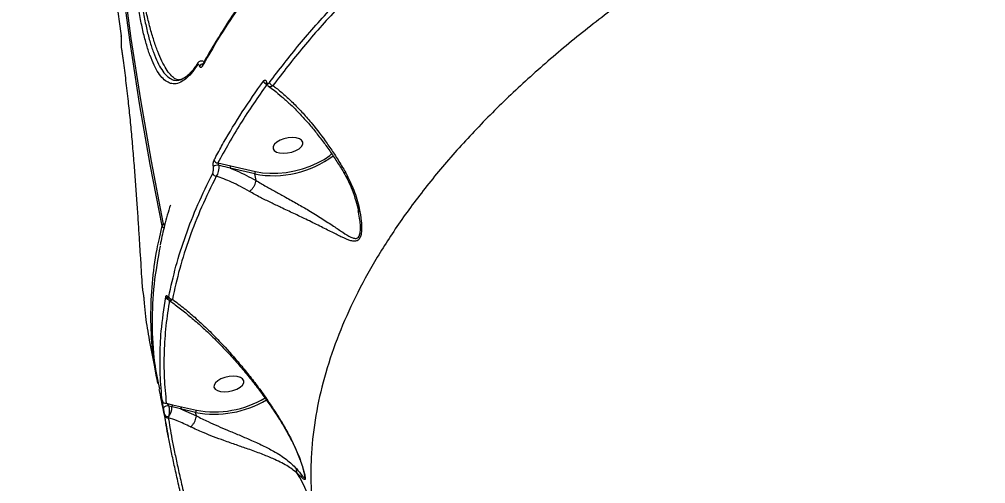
# Model space of a CAD drawing. Header units: millimetres. Extents: x -6901 to 7060, y -7557 to 6158.
# Drawn here: x -1493.4 to -1207.9, y 652.4 to 789.5 of the extents above; entities that cross this region are included whole.
import ezdxf

# ---------------------------------------------------------------- set-up
doc = ezdxf.new("R2010")
doc.units = ezdxf.units.MM
for name, color, linetype in [('DIKOM_ОБЪЕКТ', 7, 'Continuous'), ('DIKOM_РАЗМЕР_ЗОНА', 7, 'Continuous'), ('DIKOM_РАЗМЕР_ОБЪЕКТА', 7, 'Continuous')]:
    doc.layers.add(name, color=color, linetype=linetype)
doc.styles.add('style1', font='arial.ttf', dxfattribs={"width": 0.8})
doc.dimstyles.new('1-50', dxfattribs={"dimtxt": 300, "dimasz": 200, "dimexe": 100, "dimexo": 0, "dimgap": 100, "dimtad": 1, "dimtxsty": 'style1', "dimcen": 200, "dimclrd": 7, "dimclre": 7, "dimclrt": 7, "dimadec": 1, "dimazin": 2, "dimtfac": 1, "dimtmove": 0, "dimatfit": 2, "dimfxl": 0, "dimlwd": 25, "dimlwe": 18, "dimarcsym": 0})

# ---------------------------------------------------------------- blocks, each defined once
blk = doc.blocks.new('*D2')
at = {"layer": 'Defpoints', "color": 0, "transparency": 16777216}
for p in [(-1102.73, 4151.17), (-5819.23, -4492.42), (4721.24, -4492.42)]:
    blk.add_point(p, dxfattribs=at)
at = {"layer": 'DIKOM_РАЗМЕР_ОБЪЕКТА', "color": 7, "lineweight": 18, "transparency": 16777216}
for p, q in [((-1102.73, 4151.17), (-5919.23, 4151.17)), ((4721.24, -4492.42), (-5919.23, -4492.42))]:
    blk.add_line(p, q, dxfattribs=at)
at = {"layer": 'DIKOM_РАЗМЕР_ОБЪЕКТА', "color": 7, "lineweight": 25, "transparency": 16777216}
blk.add_line((-5819.23, 3951.17), (-5819.23, -4292.42), dxfattribs=at)
at = {"layer": 'DIKOM_РАЗМЕР_ОБЪЕКТА', "color": 7, "transparency": 16777216}
for points in [[(-5852.56, 3951.17), (-5785.89, 3951.17), (-5819.23, 4151.17)], [(-5852.56, -4292.42), (-5785.89, -4292.42), (-5819.23, -4492.42)]]:
    blk.add_solid(points, dxfattribs=at)
at = {"layer": 'DIKOM_РАЗМЕР_ОБЪЕКТА', "color": 7, "transparency": 16777216, "insert": (-6072.4, -170.63), "char_height": 300, "attachment_point": 5, "rotation": 90, "style": 'style1'}
blk.add_mtext('8650', dxfattribs=at)
blk = doc.blocks.new('*D3')
at = {"layer": 'Defpoints', "color": 0, "transparency": 16777216}
for p in [(-1553.27, 6158.28), (-6450.85, -6312.94), (5659.92, -6312.94)]:
    blk.add_point(p, dxfattribs=at)
at = {"layer": 'DIKOM_РАЗМЕР_ЗОНА', "color": 7, "lineweight": 18, "transparency": 16777216}
for p, q in [((-1553.27, 6158.28), (-6550.85, 6158.28)), ((5659.92, -6312.94), (-6550.85, -6312.94))]:
    blk.add_line(p, q, dxfattribs=at)
at = {"layer": 'DIKOM_РАЗМЕР_ЗОНА', "color": 7, "lineweight": 25, "transparency": 16777216}
blk.add_line((-6450.85, 5958.28), (-6450.85, -6112.94), dxfattribs=at)
at = {"layer": 'DIKOM_РАЗМЕР_ЗОНА', "color": 7, "transparency": 16777216}
for points in [[(-6484.18, 5958.28), (-6417.52, 5958.28), (-6450.85, 6158.28)], [(-6484.18, -6112.94), (-6417.52, -6112.94), (-6450.85, -6312.94)]]:
    blk.add_solid(points, dxfattribs=at)
at = {"layer": 'DIKOM_РАЗМЕР_ЗОНА', "color": 7, "transparency": 16777216, "insert": (-6704.02, -77.33), "char_height": 300, "attachment_point": 5, "rotation": 90, "style": 'style1'}
blk.add_mtext('12500', dxfattribs=at)

msp = doc.modelspace()

# ---------------------------------------------------------------- linework, layer by layer
at = {"layer": 'DIKOM_ОБЪЕКТ', "color": 7, "linetype": 'Continuous', "lineweight": 15}
for p, q in [((-1463.361, 784.571), (-1463.36, 784.658)), ((-1463.238, 780.758), (-1463.237, 780.835)), ((-1463.238, 780.757), (-1462.855, 778.001)), ((-1462.855, 778.001), (-1462.854, 778.079)), ((-1440.773, 776.49), (-1440.809, 776.438)), ((-1446.41, 771.578), (-1446.326, 771.59)), ((-1443.95, 772.651), (-1443.97, 772.637)), ((-1434.744, 747.099), (-1430.899, 746.225)), ((-1423.871, 743.867), (-1431.113, 745.555)), ((-1430.899, 746.225), (-1423.657, 744.537)), ((-1423.47, 741.915), (-1423.871, 743.867)), ((-1423.47, 741.915), (-1423.47, 741.911)), ((-1393.216, 732.594), (-1393.274, 732.916)), ((-1452.012, 724.833), (-1451.22, 728.536)), ((-1455.032, 694.762), (-1452.586, 682.483)), ((-1449.988, 676.126), (-1448.111, 675.699)), ((-1448.111, 675.699), (-1445.534, 675.11)), ((-1445.748, 674.44), (-1441.106, 672.412)), ((-1441.311, 673.406), (-1445.748, 674.44)), ((-1445.534, 675.11), (-1441.096, 674.075)), ((-1450.45, 672.551), (-1450.492, 672.84)), ((-1449.268, 672.284), (-1449.383, 671.86)), ((-1441.106, 672.412), (-1441.311, 673.406)), ((-1441.106, 672.412), (-1441.106, 672.408))]:
    msp.add_line(p, q, dxfattribs=at)
at = {"layer": 'DIKOM_ОБЪЕКТ', "color": 7, "linetype": 'Continuous', "lineweight": 15, "flags": 128}
for points in [[(-1442.684, 1132.854), (-1444.71, 1124.718), (-1448.786, 1107.239), (-1452.504, 1089.678), (-1455.864, 1072.041), (-1458.865, 1054.332), (-1461.507, 1036.557), (-1463.787, 1018.721), (-1465.705, 1000.831), (-1467.262, 982.89), (-1468.456, 964.905), (-1469.287, 946.881), (-1469.755, 928.824), (-1469.859, 910.739), (-1469.6, 892.631), (-1468.978, 874.506), (-1467.993, 856.37), (-1466.645, 838.227), (-1464.934, 820.084), (-1462.862, 801.946), (-1460.428, 783.819), (-1457.633, 765.707), (-1454.479, 747.617), (-1450.967, 729.553)], [(-1451.22, 728.536), (-1454.733, 746.6), (-1457.887, 764.69), (-1460.681, 782.802), (-1463.115, 800.929), (-1465.187, 819.067), (-1466.898, 837.21), (-1468.246, 855.353), (-1469.232, 873.489), (-1469.854, 891.614), (-1470.113, 909.722), (-1470.008, 927.807), (-1469.541, 945.864), (-1468.71, 963.888), (-1467.516, 981.873), (-1465.959, 999.814), (-1464.04, 1017.704), (-1461.76, 1035.54), (-1459.119, 1053.315), (-1456.118, 1071.024), (-1452.757, 1088.661), (-1449.039, 1106.222), (-1444.964, 1123.701), (-1443.791, 1128.45)], [(-1467.313, 818.786), (-1466.889, 814.519), (-1466.445, 810.252), (-1465.981, 805.985), (-1465.497, 801.719), (-1464.993, 797.453), (-1464.469, 793.187), (-1463.924, 788.922), (-1463.36, 784.658)], [(-1463.306, 782.911), (-1463.307, 782.9), (-1463.301, 782.746)], [(-1463.237, 780.835), (-1463.189, 780.49), (-1463.142, 780.146), (-1463.094, 779.801), (-1463.046, 779.457), (-1462.998, 779.112), (-1462.95, 778.768), (-1462.902, 778.423), (-1462.854, 778.079)], [(-1415.377, 749.952), (-1414.132, 750.046), (-1412.881, 750.32), (-1411.725, 750.752), (-1410.759, 751.306), (-1410.059, 751.939), (-1409.684, 752.599), (-1409.663, 753.232), (-1409.998, 753.787), (-1410.661, 754.219), (-1411.6, 754.493), (-1412.738, 754.587), (-1413.983, 754.493), (-1415.234, 754.219), (-1416.389, 753.787), (-1417.356, 753.232), (-1418.055, 752.599), (-1418.431, 751.939), (-1418.452, 751.306), (-1418.117, 750.752), (-1417.453, 750.32), (-1416.514, 750.046), (-1415.377, 749.952)], [(-1423.657, 744.537), (-1421.606, 744.189), (-1419.373, 744.036), (-1417.012, 744.082), (-1414.579, 744.326), (-1412.133, 744.761), (-1409.734, 745.378), (-1407.44, 746.162), (-1405.305, 747.093), (-1403.382, 748.149), (-1401.716, 749.305), (-1401.051, 749.86)], [(-1450.967, 729.553), (-1450.973, 729.456), (-1450.97, 729.44)], [(-1432.816, 679.49), (-1431.571, 679.584), (-1430.321, 679.858), (-1429.165, 680.29), (-1428.198, 680.845), (-1427.499, 681.478), (-1427.124, 682.138), (-1427.102, 682.771), (-1427.437, 683.326), (-1428.101, 683.758), (-1429.04, 684.032), (-1430.178, 684.126), (-1431.422, 684.032), (-1432.673, 683.758), (-1433.829, 683.326), (-1434.795, 682.771), (-1435.495, 682.138), (-1435.87, 681.478), (-1435.891, 680.845), (-1435.557, 680.29), (-1434.893, 679.858), (-1433.954, 679.584), (-1432.816, 679.49)]]:
    msp.add_lwpolyline(points, dxfattribs=at)
at = {"layer": 'DIKOM_ОБЪЕКТ', "color": 7, "linetype": 'Continuous', "lineweight": 15}
for centre, radius, start, end in [((-1440.161, 776.039), 0.761, 148.4108, 189.97714), ((-1439.068, 775.174), 1.211, 93.60946, 152.76008), ((-1438.69, 775.787), 0.698, 150.67715, 192.01389), ((-1443.438, 771.903), 0.907, 125.91099, 185.53925), ((-1420.143, 771.558), 1.201, 194.44699, 266.38557), ((-1420.038, 770.832), 0.415, 147.92278, 194.34136), ((-1418.34, 771.158), 1.209, 194.47713, 262.89375), ((-1434.765, 748.24), 1.141, 194.99098, 271.04419), ((-1418.318, 772.619), 29.283, 259.06875, 306.95402), ((-1434.864, 744.409), 2.011, 79.74867, 126.89262), ((-1430.399, 745.696), 0.728, 133.3749, 191.13298), ((-1435.182, 744.322), 1.134, 194.9628, 267.88539), ((-1423.157, 744.008), 0.728, 133.37063, 191.13725), ((-1450.491, 728.217), 0.796, 108.03331, 156.4095), ((-1450.283, 728.76), 0.964, 193.42128, 245.34262), ((-1449.991, 729.64), 1, 191.56021, 242.86144), ((-1450.016, 729.785), 0.979, 193.72387, 246.34244), ((-1449.199, 707.746), 0.979, 193.96385, 255.39417), ((-1449.324, 707.508), 0.37, 173.29316, 193.8885), ((-1448.254, 707.865), 1.039, 195.19033, 273.95393), ((-1450.218, 677.063), 0.965, 195.28405, 283.78524), ((-1435.807, 703.066), 30.167, 259.48771, 300.75507), ((-1435.75, 702.768), 29.187, 259.44512, 300.8497), ((-1449.555, 673.658), 1.666, 78.16078, 139.1372), ((-1452.37, 674.878), 4.044, 320.09537, 2.82951), ((-1447.606, 675.171), 0.731, 133.76538, 187.31801), ((-1445.034, 674.581), 0.728, 133.38093, 191.13306), ((-1440.597, 673.546), 0.728, 133.3749, 191.13298), ((-1449.601, 673.175), 0.952, 200.6477, 290.51906), ((-1449.536, 672.792), 0.945, 194.80956, 279.32447), ((-1409.356, 656.381), 2.246, 168.16945, 201.22375), ((-1437.514, 638.092), 31.381, 9.62651, 33.84234)]:
    msp.add_arc(centre, radius, start, end, dxfattribs=at)
for points, knots in [([(-978.739, 910.945), (-985.626, 910.298), (-999.405, 909.003), (-1020.211, 906.308), (-1041.241, 903.041), (-1062.445, 899.131), (-1083.747, 894.594), (-1104.68, 889.523), (-1125.179, 883.95), (-1145.194, 877.915), (-1165.05, 871.319), (-1184.669, 864.161), (-1203.975, 856.454), (-1222.55, 848.363), (-1240.346, 839.926), (-1257.334, 831.184), (-1273.787, 821.998), (-1289.622, 812.381), (-1304.77, 802.356), (-1318.906, 792.136), (-1332.003, 781.761), (-1344.059, 771.271), (-1355.264, 760.502), (-1365.54, 749.478), (-1374.829, 738.232), (-1382.935, 727), (-1389.856, 715.819), (-1395.615, 704.725), (-1400.301, 693.545), (-1403.848, 682.316), (-1406.226, 671.074), (-1407.276, 660.838), (-1407.382, 651.587), (-1406.843, 646.09), (-1406.574, 643.339)], [0, 0, 0, 0, 0.0311784, 0.0623809, 0.0935594, 0.1256442, 0.1577551, 0.1898399, 0.2210202, 0.2522244, 0.2834046, 0.3154897, 0.3476009, 0.3796861, 0.410889, 0.4421158, 0.4733188, 0.5054257, 0.5375585, 0.5696653, 0.6009195, 0.6321978, 0.6634522, 0.69561, 0.7277939, 0.7599519, 0.7912842, 0.8226405, 0.8539729, 0.886209, 0.918471, 0.9507073, 0.9753304, 1, 1, 1, 1]), ([(-1419.511, 770.856), (-1416.617, 774.631), (-1410.831, 782.181), (-1400.783, 793.444), (-1389.822, 804.645), (-1381.639, 812.006), (-1377.548, 815.686)], [0, 0, 0, 0, 0.2485972, 0.4971927, 0.7485958, 1, 1, 1, 1]), ([(-1376.613, 814.69), (-1380.651, 811.059), (-1388.727, 803.797), (-1399.642, 792.664), (-1409.726, 781.386), (-1415.568, 773.767), (-1418.489, 769.958)], [0, 0, 0, 0, 0.2485973, 0.4971938, 0.748597, 1, 1, 1, 1]), ([(-1417.362, 808.126), (-1417.755, 807.658), (-1419.8, 805.221), (-1423.213, 800.797), (-1427.578, 794.867), (-1431.624, 788.938), (-1435.35, 783.008), (-1437.895, 778.735), (-1439.11, 776.437), (-1439.279, 776.119)], [0, 0, 0, 0, 0.044326, 0.2303717, 0.4159825, 0.6009438, 0.7854352, 0.9702755, 1, 1, 1, 1]), ([(-1417.513, 807.575), (-1417.791, 807.235), (-1419.183, 805.533), (-1422.703, 801.1), (-1427.772, 794.257), (-1433.82, 785.311), (-1437.386, 779.102), (-1439.372, 775.642)], [0, 0, 0, 0, 0.0321657, 0.1608348, 0.4183959, 0.6759565, 1, 1, 1, 1]), ([(-1454.771, 778.839), (-1454.782, 778.866), (-1455.195, 779.853), (-1455.922, 782.295), (-1456.926, 786.183), (-1457.814, 790.547), (-1458.301, 793.763), (-1458.545, 795.368)], [0, 0, 0, 0, 0.0069247, 0.255089, 0.5031246, 0.7519568, 1, 1, 1, 1]), ([(-1457.44, 795.895), (-1457.203, 794.322), (-1456.73, 791.17), (-1455.863, 786.907), (-1454.892, 783.047), (-1453.808, 779.688), (-1452.627, 776.848), (-1451.356, 774.569), (-1450.003, 772.887), (-1448.576, 771.853), (-1447.376, 771.38), (-1446.635, 771.532), (-1446.41, 771.578)], [0, 0, 0, 0, 0.1060122, 0.2123589, 0.3183668, 0.4243938, 0.5307614, 0.636787, 0.7424195, 0.8483909, 0.9540231, 1, 1, 1, 1]), ([(-1445.674, 771.654), (-1445.873, 771.61), (-1446.47, 771.478), (-1447.509, 772.001), (-1448.764, 773.078), (-1450.026, 774.783), (-1451.274, 777.068), (-1452.496, 779.899), (-1453.675, 783.235), (-1454.794, 787.06), (-1455.849, 791.28), (-1456.48, 794.398), (-1456.795, 795.954)], [0, 0, 0, 0, 0.0523413, 0.1573004, 0.2625828, 0.3675408, 0.4728584, 0.5785024, 0.6838191, 0.7891033, 0.8947157, 1, 1, 1, 1]), ([(-1463.363, 784.571), (-1463.355, 784.511), (-1463.331, 784.334), (-1463.306, 784.044), (-1463.299, 783.838), (-1463.297, 783.773)], [0, 0, 0, 0, 0.2597522, 0.7659504, 1, 1, 1, 1]), ([(-1463.36, 784.658), (-1463.357, 784.635), (-1463.335, 784.466), (-1463.301, 784.112), (-1463.275, 783.6), (-1463.273, 783.111), (-1463.292, 782.868), (-1463.301, 782.746)], [0, 0, 0, 0, 0.0372206, 0.2778701, 0.5185805, 0.7592281, 1, 1, 1, 1]), ([(-1463.301, 782.746), (-1463.311, 782.625), (-1463.329, 782.381), (-1463.325, 781.893), (-1463.298, 781.381), (-1463.262, 781.027), (-1463.24, 780.857), (-1463.237, 780.835)], [0, 0, 0, 0, 0.2407447, 0.4813552, 0.7220865, 0.9627883, 1, 1, 1, 1]), ([(-1463.297, 783.773), (-1463.293, 783.685), (-1463.283, 783.456), (-1463.288, 783.163), (-1463.3, 782.958), (-1463.306, 782.915), (-1463.306, 782.911)], [0, 0, 0, 0, 0.2521578, 0.6491751, 0.9743599, 1, 1, 1, 1]), ([(-1462.854, 778.079), (-1462.592, 776.148), (-1462.069, 772.287), (-1461.376, 766.339), (-1460.764, 760.506), (-1460.227, 754.863), (-1459.735, 749.188), (-1459.288, 743.553), (-1458.883, 738.031), (-1458.516, 732.69), (-1458.185, 727.62), (-1457.883, 722.836), (-1457.705, 719.974), (-1457.616, 718.545)], [0, 0, 0, 0, 0.1021846, 0.2043676, 0.2924904, 0.3808919, 0.4690132, 0.5574035, 0.6460767, 0.7344675, 0.8228826, 0.9115809, 1, 1, 1, 1]), ([(-1444.34, 771.815), (-1444.955, 771.396), (-1446.184, 770.557), (-1447.9, 770.34), (-1449.485, 770.811), (-1450.936, 771.899), (-1452.314, 773.612), (-1453.605, 775.884), (-1454.386, 777.863), (-1454.771, 778.839)], [0, 0, 0, 0, 0.1571222, 0.3142412, 0.4518076, 0.5898123, 0.727378, 0.8653919, 1, 1, 1, 1]), ([(-1440.793, 776.5), (-1440.862, 776.383), (-1441.294, 775.661), (-1442.086, 774.613), (-1443.094, 773.421), (-1443.714, 772.901), (-1443.994, 772.665)], [0, 0, 0, 0, 0.0638375, 0.3959084, 0.7269945, 1, 1, 1, 1]), ([(-1438.982, 777.029), (-1439.129, 777.094), (-1439.437, 777.233), (-1439.946, 777.174), (-1440.372, 776.95), (-1440.646, 776.697), (-1440.756, 776.497), (-1440.794, 776.43)], [0, 0, 0, 0, 0.2094405, 0.4409206, 0.647631, 0.8805843, 1, 1, 1, 1]), ([(-1440.91, 775.907), (-1441.479, 775.066), (-1442.623, 773.37), (-1443.765, 772.336), (-1444.34, 771.815)], [0, 0, 0, 0, 0.4964926, 1, 1, 1, 1]), ([(-1440.144, 775.728), (-1440.182, 775.833), (-1440.259, 776.041), (-1440.433, 776.203), (-1440.66, 776.219), (-1440.821, 776.018), (-1440.91, 775.907)], [0, 0, 0, 0, 0.1848841, 0.3685696, 0.6501018, 1, 1, 1, 1]), ([(-1439.372, 775.642), (-1439.388, 775.615), (-1439.483, 775.45), (-1439.657, 775.273), (-1439.869, 775.273), (-1440.034, 775.426), (-1440.107, 775.627), (-1440.144, 775.728)], [0, 0, 0, 0, 0.0639268, 0.3885592, 0.6455774, 0.8222915, 1, 1, 1, 1]), ([(-1443.991, 772.698), (-1444.015, 772.676), (-1444.381, 772.344), (-1445.042, 771.987), (-1445.797, 771.647), (-1446.202, 771.622), (-1446.332, 771.614)], [0, 0, 0, 0, 0.0278406, 0.4177079, 0.8125663, 1, 1, 1, 1]), ([(-1435.867, 747.945), (-1435.685, 748.288), (-1434.778, 750.004), (-1432.15, 754.749), (-1427.667, 762.186), (-1423.428, 768.233), (-1421.306, 771.259)], [0, 0, 0, 0, 0.0441413, 0.2207129, 0.610013, 1, 1, 1, 1]), ([(-1421.306, 771.259), (-1421.249, 771.328), (-1421.117, 771.488), (-1420.903, 771.587), (-1420.692, 771.546), (-1420.512, 771.378), (-1420.431, 771.161), (-1420.39, 771.053)], [0, 0, 0, 0, 0.1825469, 0.4237994, 0.6274521, 0.813432, 1, 1, 1, 1]), ([(-1420.457, 770.775), (-1420.455, 770.773), (-1420.452, 770.77), (-1420.442, 770.732), (-1420.44, 770.725)], [0, 0, 0, 0, 0.7976036, 1, 1, 1, 1]), ([(-1420.44, 770.731), (-1420.438, 770.725), (-1420.386, 770.481), (-1420.213, 770.12), (-1419.915, 769.873), (-1419.794, 769.773)], [0, 0, 0, 0, 0.0149311, 0.6019046, 1, 1, 1, 1]), ([(-1420.39, 771.053), (-1420.351, 770.948), (-1420.273, 770.738), (-1420.1, 770.576), (-1419.899, 770.54), (-1419.694, 770.637), (-1419.566, 770.79), (-1419.511, 770.856)], [0, 0, 0, 0, 0.1889151, 0.3774276, 0.579169, 0.8164801, 1, 1, 1, 1]), ([(-1420.218, 770.359), (-1422.919, 766.493), (-1428.328, 758.749), (-1432.603, 750.987), (-1434.744, 747.099)], [0, 0, 0, 0, 0.499274, 1, 1, 1, 1]), ([(-1419.795, 769.748), (-1419.248, 769.363), (-1417.947, 768.444), (-1415.823, 766.694), (-1413.447, 764.549), (-1411.035, 762.15), (-1408.625, 759.535), (-1406.248, 756.731), (-1403.941, 753.782), (-1401.722, 750.722), (-1399.628, 747.568), (-1398.244, 745.391), (-1397.591, 744.242), (-1397.566, 744.197)], [0, 0, 0, 0, 0.0753634, 0.1795993, 0.2846035, 0.3902251, 0.4963825, 0.6007743, 0.7034435, 0.8037623, 0.9013707, 0.996171, 1, 1, 1, 1]), ([(-1418.489, 769.958), (-1418.612, 769.867), (-1418.897, 769.657), (-1419.328, 769.58), (-1419.647, 769.623), (-1419.769, 769.747), (-1419.784, 769.761)], [0, 0, 0, 0, 0.2754897, 0.6383889, 0.957189, 1, 1, 1, 1]), ([(-1418.489, 769.958), (-1418.158, 769.71), (-1416.978, 768.827), (-1414.915, 767.103), (-1412.273, 764.623), (-1409.588, 761.814), (-1406.303, 758.013), (-1403.187, 753.932), (-1400.303, 749.68), (-1398.466, 746.758), (-1397.386, 744.892), (-1396.989, 744.207)], [0, 0, 0, 0, 0.0465627, 0.1660339, 0.2855053, 0.4082667, 0.5310184, 0.7327779, 0.8363393, 0.9398836, 1, 1, 1, 1]), ([(-1436.071, 746.018), (-1436.089, 746.186), (-1436.125, 746.534), (-1436.098, 747.09), (-1436.014, 747.599), (-1435.916, 747.83), (-1435.867, 747.945)], [0, 0, 0, 0, 0.2338612, 0.4824853, 0.7413261, 1, 1, 1, 1]), ([(-1436.277, 744.029), (-1436.228, 744.148), (-1436.13, 744.386), (-1436.045, 744.912), (-1436.016, 745.485), (-1436.054, 745.845), (-1436.071, 746.018)], [0, 0, 0, 0, 0.2583572, 0.5167486, 0.7677974, 1, 1, 1, 1]), ([(-1434.506, 746.388), (-1434.491, 746.106), (-1434.458, 745.523), (-1434.595, 744.594), (-1434.854, 743.746), (-1435.101, 743.374), (-1435.224, 743.189)], [0, 0, 0, 0, 0.2380101, 0.4906818, 0.746296, 1, 1, 1, 1]), ([(-1434.744, 747.099), (-1434.724, 747.053), (-1434.684, 746.964), (-1434.618, 746.779), (-1434.561, 746.597), (-1434.524, 746.463), (-1434.51, 746.405), (-1434.506, 746.388)], [0, 0, 0, 0, 0.2917412, 0.5672652, 0.8036507, 0.9441141, 1, 1, 1, 1]), ([(-1431.113, 745.555), (-1431.374, 745.622), (-1432.503, 745.91), (-1433.635, 746.18), (-1434.506, 746.388)], [0, 0, 0, 0, 0.2307529, 1, 1, 1, 1]), ([(-1431.113, 745.555), (-1430.457, 745.298), (-1427.911, 744.302), (-1425.362, 742.932), (-1423.47, 741.915)], [0, 0, 0, 0, 0.2578216, 1, 1, 1, 1]), ([(-1449.256, 707.593), (-1448.596, 710.589), (-1447.275, 716.581), (-1444.348, 725.672), (-1440.785, 734.823), (-1437.78, 740.96), (-1436.277, 744.029)], [0, 0, 0, 0, 0.2490999, 0.4982007, 0.7490997, 1, 1, 1, 1]), ([(-1435.224, 743.189), (-1436.713, 740.148), (-1439.692, 734.068), (-1443.249, 724.957), (-1446.188, 715.863), (-1447.517, 709.841), (-1448.182, 706.829)], [0, 0, 0, 0, 0.2491009, 0.4982005, 0.7491008, 1, 1, 1, 1]), ([(-1425.409, 738.685), (-1427.179, 739.672), (-1430.459, 741.5), (-1433.722, 742.656), (-1435.224, 743.189)], [0, 0, 0, 0, 0.5395098, 1, 1, 1, 1]), ([(-1396.989, 744.207), (-1396.139, 742.527), (-1394.42, 739.129), (-1393.022, 734.25), (-1392.403, 730.525), (-1392.262, 728.078), (-1392.345, 726.382), (-1392.693, 725.002), (-1393.369, 724.127), (-1394.324, 723.906), (-1395.855, 724.181), (-1398.011, 725.115), (-1401.049, 726.636), (-1404.61, 728.443), (-1408.433, 730.319), (-1412.311, 732.164), (-1415.819, 733.809), (-1419.164, 735.403), (-1422.367, 736.976), (-1424.357, 738.094), (-1425.409, 738.685)], [0, 0, 0, 0, 0.0863532, 0.1746777, 0.233618, 0.2635128, 0.2941184, 0.3212052, 0.3485623, 0.3826673, 0.415428, 0.4844305, 0.5550153, 0.6333677, 0.7133069, 0.7760748, 0.840408, 0.8905399, 0.9421323, 1, 1, 1, 1]), ([(-1397.55, 744.192), (-1397.147, 743.491), (-1396.208, 741.853), (-1395.02, 739.086), (-1394.013, 736.087), (-1393.403, 733.884), (-1393.214, 732.769), (-1393.186, 732.599)], [0, 0, 0, 0, 0.1933507, 0.4512515, 0.7211438, 0.957517, 1, 1, 1, 1]), ([(-1396.989, 744.207), (-1397.018, 744.199), (-1397.208, 744.144), (-1397.466, 744.102), (-1397.523, 744.176), (-1397.547, 744.208)], [0, 0, 0, 0, 0.0922021, 0.604358, 1, 1, 1, 1]), ([(-1425.409, 738.685), (-1425.383, 738.703), (-1425.208, 738.819), (-1424.852, 739.134), (-1424.361, 739.737), (-1423.926, 740.47), (-1423.598, 741.238), (-1423.512, 741.687), (-1423.47, 741.911)], [0, 0, 0, 0, 0.0318966, 0.2096988, 0.4072724, 0.6048475, 0.8024254, 1, 1, 1, 1]), ([(-1423.47, 741.911), (-1423.469, 741.91), (-1422.525, 741.336), (-1420.577, 740.193), (-1417.612, 738.558), (-1414.483, 736.844), (-1411.197, 735.005), (-1407.58, 732.903), (-1403.996, 730.678), (-1400.681, 728.52), (-1397.84, 726.561), (-1395.827, 725.331), (-1394.396, 724.774), (-1393.556, 724.798), (-1393.121, 725.272), (-1392.836, 725.881), (-1392.633, 726.839), (-1392.616, 728.459), (-1392.775, 730.425), (-1393.057, 731.811), (-1393.216, 732.594)], [0, 0, 0, 0, 0.0000171, 0.0705904, 0.1341027, 0.1976905, 0.2785418, 0.3595029, 0.4608196, 0.5622184, 0.6504353, 0.7384034, 0.7781907, 0.8179671, 0.8440134, 0.8488047, 0.8796392, 0.915953, 0.9525128, 1, 1, 1, 1]), ([(-1448.765, 734.651), (-1448.848, 734.402), (-1449.586, 732.17), (-1450.641, 728.235), (-1451.446, 724.565), (-1451.82, 722.861)], [0, 0, 0, 0, 0.06297, 0.5648845, 1, 1, 1, 1]), ([(-1452.505, 681.956), (-1453.071, 685.198), (-1454.205, 691.694), (-1454.673, 701.589), (-1454.213, 711.561), (-1453.238, 719.299), (-1452.252, 723.752), (-1452.012, 724.833)], [0, 0, 0, 0, 0.2337645, 0.4684653, 0.6972201, 0.9264941, 1, 1, 1, 1]), ([(-1451.807, 722.558), (-1452.487, 718.79), (-1453.872, 711.114), (-1454.337, 699.622), (-1453.836, 689.252), (-1452.535, 682.855), (-1452.004, 680.245)], [0, 0, 0, 0, 0.2604021, 0.5304785, 0.8084005, 1, 1, 1, 1]), ([(-1457.616, 718.545), (-1457.528, 717.135), (-1457.351, 714.295), (-1457.202, 711.995), (-1457.127, 710.836)], [0, 0, 0, 0, 0.496491, 1, 1, 1, 1]), ([(-1457.127, 710.836), (-1457.115, 710.681), (-1457.09, 710.372), (-1457.019, 709.785), (-1456.936, 709.201), (-1456.878, 708.858), (-1456.85, 708.694)], [0, 0, 0, 0, 0.2974653, 0.5890366, 0.802848, 1, 1, 1, 1]), ([(-1456.85, 708.694), (-1456.843, 708.654), (-1456.813, 708.479), (-1456.754, 708.112), (-1456.678, 707.58), (-1456.611, 707.026), (-1456.588, 706.753), (-1456.576, 706.612)], [0, 0, 0, 0, 0.0490727, 0.2179128, 0.4266755, 0.7022431, 1, 1, 1, 1]), ([(-1450.149, 707.51), (-1450.134, 707.586), (-1450.086, 707.824), (-1449.986, 708.021), (-1449.865, 707.994), (-1449.769, 707.834), (-1449.717, 707.646), (-1449.691, 707.552)], [0, 0, 0, 0, 0.160552, 0.508142, 0.7318636, 0.865356, 1, 1, 1, 1]), ([(-1456.576, 706.612), (-1456.553, 706.288), (-1456.436, 704.668), (-1456.059, 700.692), (-1455.427, 697.093), (-1455.019, 694.765)], [0, 0, 0, 0, 0.0811584, 0.4058132, 1, 1, 1, 1]), ([(-1451.148, 676.809), (-1451.185, 677.13), (-1451.369, 678.738), (-1451.737, 682.94), (-1451.925, 689.471), (-1451.566, 698.081), (-1450.657, 704.136), (-1450.149, 707.51)], [0, 0, 0, 0, 0.0321575, 0.160792, 0.4182843, 0.6757753, 1, 1, 1, 1]), ([(-1448.992, 706.758), (-1449.397, 704.167), (-1450.206, 698.986), (-1450.7, 691.291), (-1450.709, 683.654), (-1450.228, 678.635), (-1449.988, 676.126)], [0, 0, 0, 0, 0.2493152, 0.4986294, 0.7493142, 1, 1, 1, 1]), ([(-1449.714, 707.533), (-1449.714, 707.534), (-1449.715, 707.534), (-1449.699, 707.49), (-1449.687, 707.436), (-1449.684, 707.42)], [0, 0, 0, 0, 0.3158754, 0.7973446, 1, 1, 1, 1]), ([(-1449.691, 707.552), (-1449.666, 707.461), (-1449.617, 707.281), (-1449.527, 707.132), (-1449.414, 707.115), (-1449.32, 707.303), (-1449.271, 707.524), (-1449.256, 707.593)], [0, 0, 0, 0, 0.1388776, 0.2767695, 0.4966067, 0.8418679, 1, 1, 1, 1]), ([(-1449.665, 707.38), (-1449.635, 707.265), (-1449.57, 707.013), (-1449.421, 706.705), (-1449.214, 706.526), (-1449.123, 706.447)], [0, 0, 0, 0, 0.3204382, 0.6988237, 1, 1, 1, 1]), ([(-1448.182, 706.829), (-1448.25, 706.743), (-1448.468, 706.463), (-1448.802, 706.265), (-1449.036, 706.41), (-1449.119, 706.461)], [0, 0, 0, 0, 0.2234273, 0.7255258, 1, 1, 1, 1]), ([(-1449.112, 706.473), (-1448.765, 706.237), (-1447.427, 705.325), (-1445.022, 703.461), (-1441.89, 700.876), (-1438.663, 697.984), (-1435.49, 694.943), (-1432.345, 691.719), (-1429.305, 688.387), (-1426.316, 684.876), (-1423.487, 681.318), (-1420.92, 677.858), (-1418.636, 674.58), (-1416.656, 671.537), (-1414.93, 668.712), (-1413.905, 666.856), (-1413.435, 666.004)], [0, 0, 0, 0, 0.0296625, 0.1145567, 0.2012236, 0.2896369, 0.3797042, 0.4606561, 0.5463238, 0.628037, 0.706022, 0.7807414, 0.8438909, 0.90165, 0.9548196, 1, 1, 1, 1]), ([(-1448.182, 706.829), (-1447.021, 705.953), (-1444.699, 704.2), (-1441.136, 701.139), (-1437.526, 697.774), (-1433.391, 693.58), (-1429.521, 689.273), (-1425.948, 684.938), (-1423.138, 681.303), (-1420.345, 677.435), (-1417.763, 673.557), (-1415.406, 669.742), (-1414.03, 667.233), (-1413.339, 665.973)], [0, 0, 0, 0, 0.1007631, 0.201526, 0.3037924, 0.4060557, 0.5490237, 0.6279414, 0.7068487, 0.7872938, 0.8677082, 0.9335559, 1, 1, 1, 1]), ([(-1452.153, 680.216), (-1451.933, 679.14), (-1451.068, 674.911), (-1450.143, 670.277), (-1449.459, 666.644), (-1449.391, 666.283)], [0, 0, 0, 0, 0.2348737, 0.9239679, 1, 1, 1, 1]), ([(-1450.814, 674.748), (-1450.823, 674.794), (-1450.857, 674.973), (-1450.923, 675.339), (-1451.01, 675.857), (-1451.096, 676.401), (-1451.13, 676.668), (-1451.148, 676.809)], [0, 0, 0, 0, 0.0579513, 0.2245073, 0.4300586, 0.7005036, 1, 1, 1, 1]), ([(-1450.492, 672.84), (-1450.519, 673.016), (-1450.568, 673.338), (-1450.663, 673.908), (-1450.747, 674.386), (-1450.795, 674.644), (-1450.814, 674.748)], [0, 0, 0, 0, 0.3466906, 0.6312353, 0.8512956, 1, 1, 1, 1]), ([(-1449.988, 676.126), (-1449.897, 676.061), (-1449.729, 675.94), (-1449.503, 675.722), (-1449.348, 675.536), (-1449.269, 675.41), (-1449.233, 675.339), (-1449.219, 675.305), (-1449.213, 675.288)], [0, 0, 0, 0, 0.3535198, 0.6499607, 0.8418518, 0.9245962, 0.9644514, 1, 1, 1, 1]), ([(-1449.213, 675.288), (-1449.193, 675.119), (-1449.144, 674.71), (-1449.114, 673.958), (-1449.141, 673.057), (-1449.223, 672.554), (-1449.268, 672.284)], [0, 0, 0, 0, 0.1616014, 0.3913487, 0.6724151, 1, 1, 1, 1]), ([(-1448.331, 675.078), (-1448.591, 675.14), (-1448.886, 675.211), (-1449.179, 675.28), (-1449.213, 675.288)], [0, 0, 0, 0, 0.8864542, 1, 1, 1, 1]), ([(-1445.748, 674.44), (-1446.009, 674.506), (-1446.868, 674.725), (-1447.73, 674.933), (-1448.331, 675.078)], [0, 0, 0, 0, 0.303011, 1, 1, 1, 1]), ([(-1440.423, 625.324), (-1440.879, 627.528), (-1441.72, 631.59), (-1443.018, 637.472), (-1444.241, 642.898), (-1445.441, 648.143), (-1446.58, 653.137), (-1447.631, 657.831), (-1448.571, 662.184), (-1449.365, 666.119), (-1450.016, 669.649), (-1450.305, 671.584), (-1450.45, 672.551)], [0, 0, 0, 0, 0.116681, 0.2150845, 0.3137981, 0.412201, 0.5100612, 0.6082264, 0.7060842, 0.8039541, 0.9021332, 1, 1, 1, 1]), ([(-1449.383, 671.86), (-1449.242, 670.914), (-1448.96, 669.02), (-1448.322, 665.564), (-1447.546, 661.711), (-1446.626, 657.445), (-1445.598, 652.846), (-1444.484, 647.951), (-1443.311, 642.81), (-1442.113, 637.49), (-1440.844, 631.723), (-1440.02, 627.741), (-1439.573, 625.58)], [0, 0, 0, 0, 0.0977719, 0.195856, 0.2936315, 0.3914569, 0.4895932, 0.5874237, 0.6858967, 0.7846801, 0.8831546, 1, 1, 1, 1]), ([(-1442.812, 669.163), (-1444.137, 669.795), (-1446.337, 670.844), (-1448.517, 671.571), (-1449.383, 671.86)], [0, 0, 0, 0, 0.6025865, 1, 1, 1, 1]), ([(-1442.812, 669.163), (-1442.785, 669.182), (-1442.636, 669.29), (-1442.314, 669.589), (-1441.87, 670.167), (-1441.469, 670.917), (-1441.184, 671.71), (-1441.132, 672.176), (-1441.106, 672.408)], [0, 0, 0, 0, 0.0324448, 0.1817447, 0.3863071, 0.5908723, 0.7954316, 1, 1, 1, 1]), ([(-1441.106, 672.408), (-1441.106, 672.408), (-1440.021, 671.83), (-1437.943, 670.814), (-1434.795, 669.413), (-1431.698, 668.098), (-1428.463, 666.748), (-1424.949, 665.252), (-1421.491, 663.675), (-1417.771, 661.751), (-1414.266, 659.521), (-1412.458, 657.735), (-1411.554, 656.842)], [0, 0, 0, 0, 0.0000137, 0.0998839, 0.1766937, 0.2535714, 0.3464328, 0.43939, 0.5544039, 0.6695372, 0.8346533, 1, 1, 1, 1]), ([(-1411.449, 655.568), (-1412.363, 656.293), (-1413.749, 657.392), (-1416.284, 658.758), (-1418.724, 659.904), (-1421.855, 661.17), (-1425.518, 662.498), (-1429.271, 663.804), (-1432.719, 665.011), (-1436.035, 666.234), (-1439.442, 667.573), (-1441.593, 668.588), (-1442.812, 669.163)], [0, 0, 0, 0, 0.1589034, 0.2409075, 0.3228928, 0.435274, 0.5505607, 0.6428563, 0.7376528, 0.8155015, 0.8955101, 1, 1, 1, 1]), ([(-1413.467, 665.982), (-1413.329, 665.74), (-1412.56, 664.399), (-1411.628, 662.311), (-1410.635, 659.898), (-1410.209, 658.665), (-1410.018, 658.11)], [0, 0, 0, 0, 0.09628, 0.5338538, 0.7902607, 1, 1, 1, 1]), ([(-1413.339, 665.973), (-1413.351, 665.972), (-1413.412, 665.965), (-1413.424, 665.987), (-1413.433, 666.004)], [0, 0, 0, 0, 0.1946459, 1, 1, 1, 1]), ([(-1413.339, 665.973), (-1412.391, 664.023), (-1411.11, 661.385), (-1409.916, 657.966), (-1409.353, 656.098), (-1409.026, 654.719), (-1408.916, 653.947), (-1408.959, 653.535), (-1409.208, 653.544), (-1409.912, 654.139), (-1410.804, 654.969), (-1411.449, 655.568)], [0, 0, 0, 0, 0.2657863, 0.3593778, 0.4543071, 0.5177525, 0.5632824, 0.6085744, 0.680315, 0.7688732, 1, 1, 1, 1]), ([(-1411.554, 656.842), (-1410.922, 656.085), (-1410.054, 655.046), (-1409.342, 654.169), (-1409.078, 653.992), (-1409.033, 654.317), (-1409.079, 654.728), (-1409.155, 655.045), (-1409.165, 655.086)], [0, 0, 0, 0, 0.4909248, 0.6738247, 0.8158163, 0.9014034, 0.9870007, 1, 1, 1, 1]), ([(-1410.018, 658.11), (-1410.006, 658.078), (-1409.811, 657.529), (-1409.583, 656.739), (-1409.311, 655.753), (-1409.225, 655.365), (-1409.187, 655.189)], [0, 0, 0, 0, 0.0305894, 0.5152562, 0.7806487, 1, 1, 1, 1])]:
    msp.add_open_spline(points, degree=3, knots=knots, dxfattribs=at)

# ---------------------------------------------------------------- dimensions: what is measured, and where the dimension line sits
at = {"layer": 'DIKOM_РАЗМЕР_ЗОНА'}
dim = msp.add_linear_dim(base=(-6450.85, -6312.937), p1=(-1553.272, 6158.285), p2=(5659.925, -6312.937), angle=90, text='12500', dimstyle='1-50', dxfattribs=at)
dim.commit()
dim.dimension.update_dxf_attribs({"geometry": '*D3', "text_midpoint": (-6450.85, -77.326), "dimtype": 160})
at = {"layer": 'DIKOM_РАЗМЕР_ОБЪЕКТА'}
dim = msp.add_linear_dim(base=(-5819.225, -4492.425), p1=(-1102.732, 4151.169), p2=(4721.24, -4492.425), angle=90, text='8650', dimstyle='1-50', dxfattribs=at)
dim.commit()
dim.dimension.update_dxf_attribs({"geometry": '*D2', "text_midpoint": (-5819.225, -170.628), "dimtype": 160})

doc.saveas('drawing.dxf')
